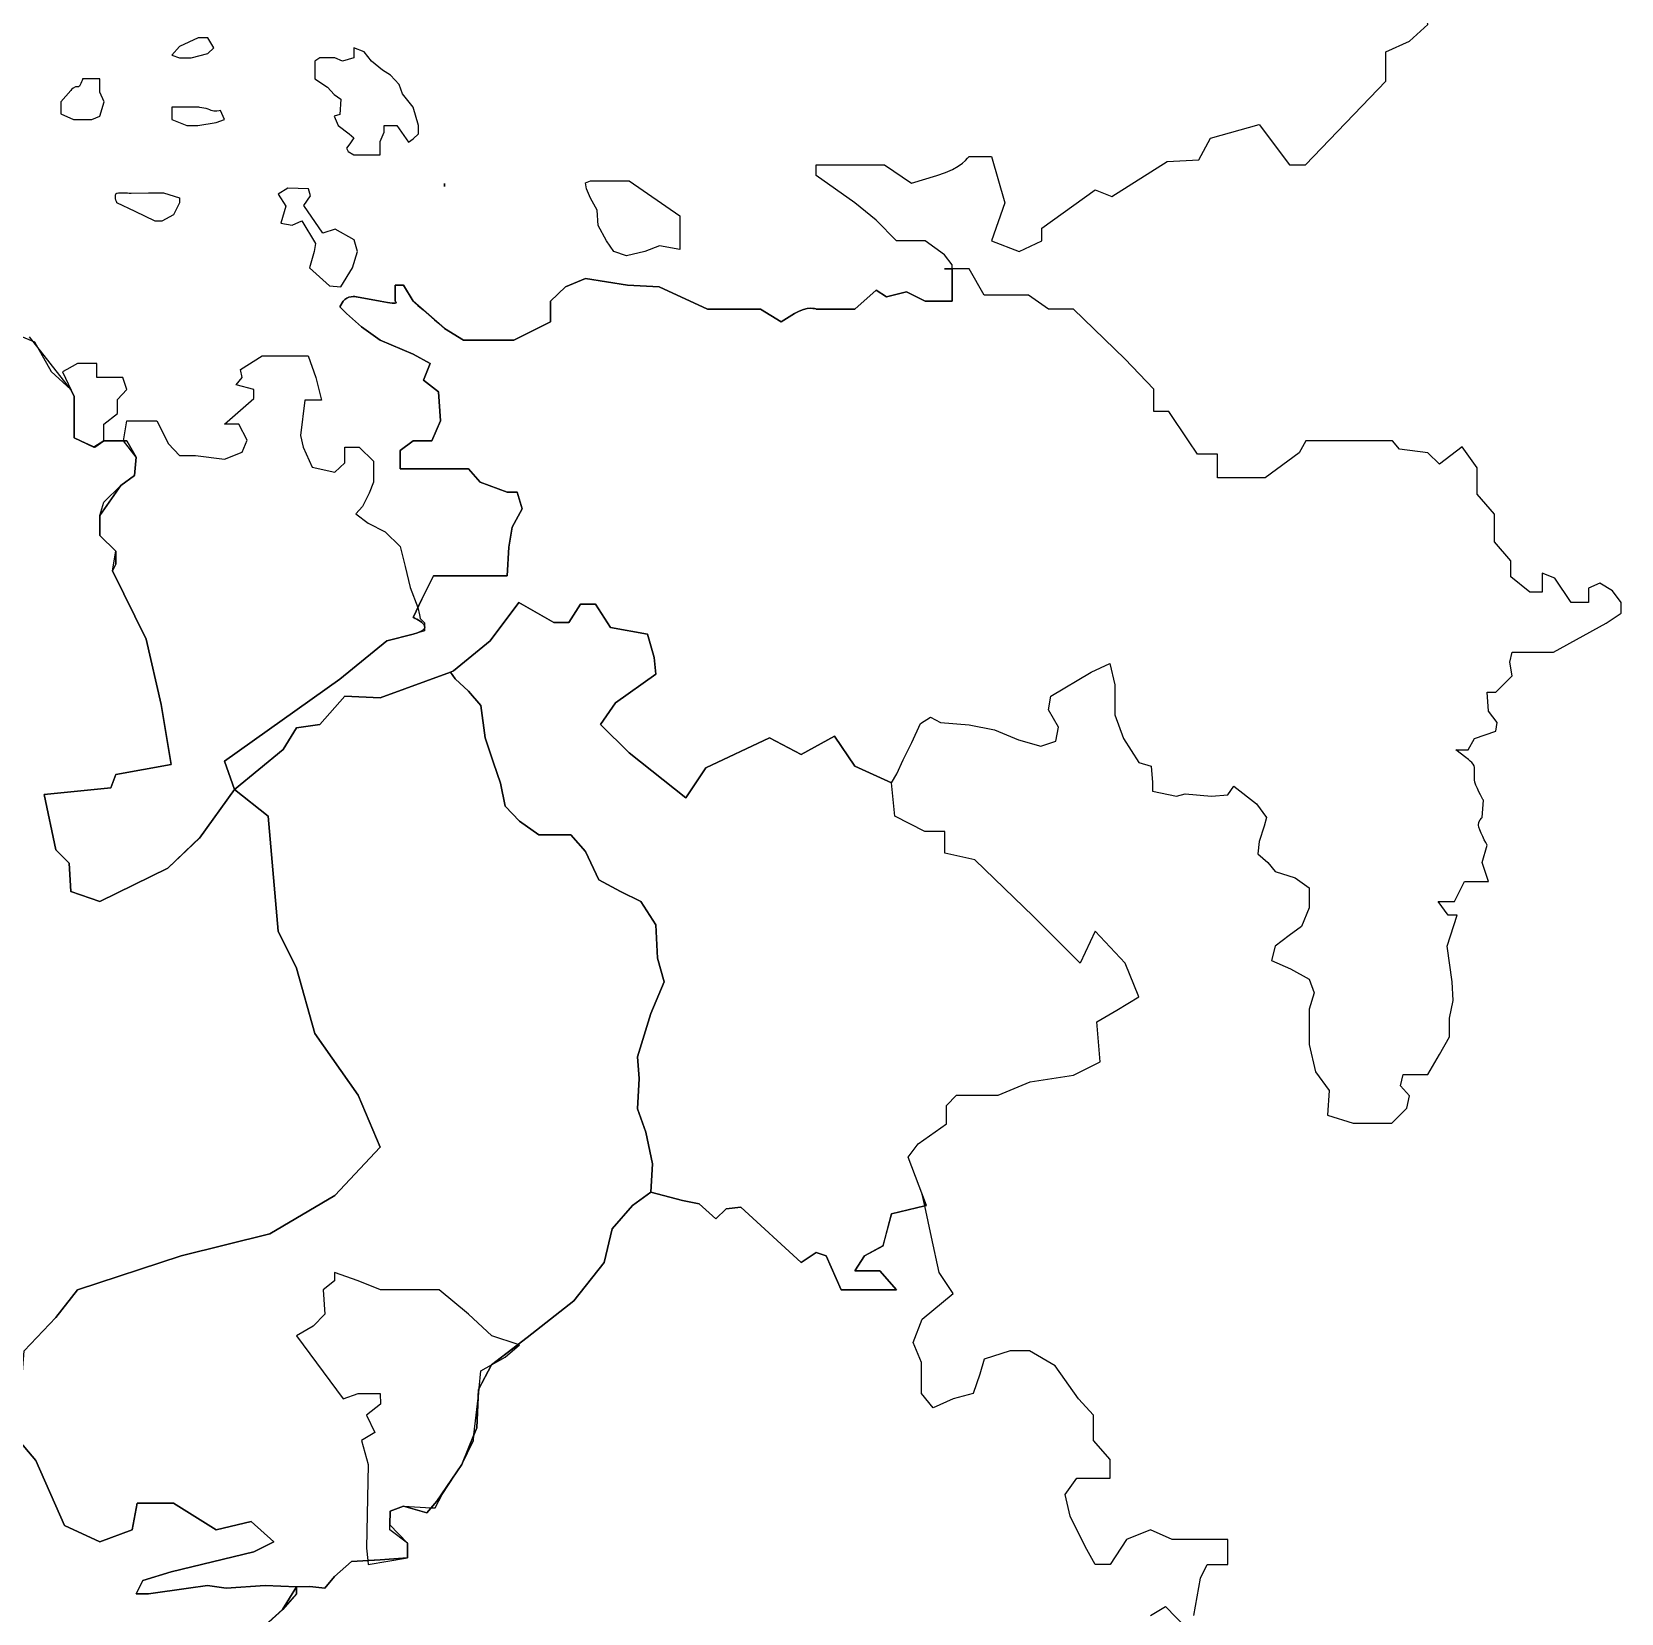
# Model space of a CAD drawing. Extents: x -0.053 to 0.235, y -0.043 to 0.279.
# Drawn here: x 0.1351 to 0.2067, y 0.0594 to 0.1307 of the extents above; entities that cross this region are included whole.
import ezdxf

# ---------------------------------------------------------------- set-up
doc = ezdxf.new("R2010")
doc.units = 0
doc.layers.add('C1', color=7, linetype='CONTINUOUS')

msp = doc.modelspace()

# ---------------------------------------------------------------- linework, layer by layer
at = {"layer": 'C1', "color": 7}
for points in [[(0.177292, 0.125046), (0.178309, 0.125046), (0.178911, 0.122949), (0.178309, 0.121247), (0.179542, 0.120768), (0.180567, 0.121247), (0.180567, 0.121809), (0.182975, 0.12354), (0.183727, 0.123239), (0.186211, 0.124819), (0.187641, 0.124895), (0.188168, 0.125873), (0.190351, 0.126475), (0.191728, 0.12467), (0.19244, 0.12467), (0.196062, 0.128432), (0.196062, 0.129758), (0.197124, 0.130238), (0.197952, 0.130991), (0.197651, 0.132873), (0.197651, 0.132873)], [(0.143276, 0.129938), (0.143013, 0.130389), (0.14258, 0.130389), (0.141733, 0.129994), (0.141394, 0.129599), (0.141733, 0.129486), (0.14226, 0.129486), (0.143013, 0.129674), (0.143276, 0.129938), (0.143276, 0.129938), (0.143013, 0.130389), (0.14258, 0.130389), (0.141733, 0.129994), (0.141394, 0.129599), (0.141733, 0.129486), (0.14226, 0.129486), (0.143013, 0.129674), (0.143276, 0.129938), (0.143276, 0.129938)], [(0.149584, 0.129938), (0.149584, 0.129486), (0.149071, 0.129335), (0.148732, 0.129486), (0.148393, 0.129486), (0.148055, 0.129486), (0.147829, 0.129335), (0.147829, 0.128771), (0.147829, 0.128533), (0.148393, 0.128169), (0.148707, 0.12783), (0.148996, 0.127617), (0.148958, 0.126928), (0.148707, 0.126852), (0.148883, 0.126438), (0.149372, 0.126062), (0.149584, 0.125874), (0.14941, 0.12561), (0.149259, 0.125422), (0.149335, 0.125271), (0.149584, 0.125121), (0.150351, 0.125121), (0.150765, 0.125121), (0.150765, 0.125723), (0.150952, 0.126137), (0.150952, 0.126438), (0.151521, 0.126438), (0.152044, 0.125685), (0.152252, 0.125836), (0.152495, 0.126062), (0.152495, 0.126438), (0.152252, 0.127266), (0.15178, 0.127868), (0.15163, 0.128282), (0.151237, 0.128711), (0.150877, 0.128922), (0.150388, 0.129335), (0.150049, 0.12975), (0.149584, 0.129938), (0.149584, 0.129938), (0.149584, 0.129486), (0.149071, 0.129335), (0.148732, 0.129486), (0.148393, 0.129486), (0.148055, 0.129486), (0.147829, 0.129335), (0.147829, 0.128771), (0.147829, 0.128533), (0.148393, 0.128169), (0.148707, 0.12783), (0.148996, 0.127617), (0.148958, 0.126928), (0.148707, 0.126852), (0.148883, 0.126438), (0.149372, 0.126062), (0.149584, 0.125874), (0.14941, 0.12561), (0.149259, 0.125422), (0.149335, 0.125271), (0.149584, 0.125121), (0.150351, 0.125121), (0.150765, 0.125121), (0.150765, 0.125723), (0.150952, 0.126137), (0.150952, 0.126438), (0.151521, 0.126438), (0.152044, 0.125685), (0.152252, 0.125836), (0.152495, 0.126062), (0.152495, 0.126438), (0.152252, 0.127266), (0.15178, 0.127868), (0.15163, 0.128282), (0.151237, 0.128711), (0.150877, 0.128922), (0.150388, 0.129335), (0.150049, 0.12975), (0.149584, 0.129938), (0.149584, 0.129938)], [(0.13639, 0.127497), (0.13639, 0.126964), (0.136954, 0.126701), (0.137782, 0.126701), (0.138151, 0.126852), (0.138346, 0.127497), (0.138151, 0.127943), (0.138151, 0.128533), (0.137745, 0.128533), (0.137368, 0.128533)], [(0.136841, 0.128019), (0.13639, 0.127497), (0.13639, 0.127497), (0.13639, 0.126964), (0.136954, 0.126701), (0.137782, 0.126701), (0.138151, 0.126852), (0.138346, 0.127497), (0.138151, 0.127943), (0.138151, 0.128533), (0.137745, 0.128533), (0.137368, 0.128533)], [(0.14258, 0.127266), (0.142109, 0.127266), (0.141733, 0.127266), (0.141394, 0.127266), (0.141394, 0.127003), (0.141394, 0.126701), (0.141394, 0.126701), (0.142072, 0.126438), (0.142561, 0.126438), (0.143389, 0.12657), (0.143765, 0.126701), (0.143577, 0.127115)], [(0.141394, 0.126701), (0.142072, 0.126438), (0.142561, 0.126438), (0.143389, 0.12657), (0.143765, 0.126701), (0.143577, 0.127115)], [(0.170407, 0.118167), (0.172142, 0.118167), (0.173116, 0.119025), (0.173568, 0.118724), (0.174471, 0.11895), (0.175318, 0.118523), (0.176534, 0.118523), (0.176534, 0.119872), (0.176534, 0.119984), (0.176185, 0.119984), (0.176534, 0.119984), (0.176534, 0.120154), (0.176185, 0.120606), (0.175318, 0.121247), (0.174019, 0.121247), (0.173116, 0.122165), (0.172142, 0.122949), (0.170407, 0.12418), (0.170407, 0.12467), (0.170934, 0.12467), (0.171686, 0.12467), (0.173492, 0.12467), (0.174697, 0.123841), (0.175837, 0.12418)], [(0.160247, 0.123938), (0.161978, 0.123938), (0.164262, 0.12237), (0.164262, 0.120849), (0.163347, 0.121019), (0.162693, 0.120768), (0.161865, 0.120568), (0.161301, 0.120768), (0.160962, 0.121247), (0.160586, 0.121929), (0.160548, 0.122622), (0.160247, 0.123164), (0.160059, 0.123578), (0.160015, 0.123857), (0.160247, 0.123938), (0.160247, 0.123938), (0.161978, 0.123938), (0.164262, 0.12237), (0.164262, 0.120849), (0.163347, 0.121019), (0.162693, 0.120768), (0.161865, 0.120568), (0.161301, 0.120768), (0.160962, 0.121247), (0.160586, 0.121929), (0.160548, 0.122622), (0.160247, 0.123164), (0.160059, 0.123578), (0.160015, 0.123857), (0.160247, 0.123938), (0.160247, 0.123938)], [(0.139551, 0.12339), (0.140341, 0.123407), (0.141018, 0.123407), (0.141733, 0.123178), (0.141733, 0.122949), (0.14147, 0.122412), (0.140943, 0.122129), (0.140642, 0.122129), (0.139739, 0.122562), (0.138911, 0.122949), (0.138911, 0.122949)], [(0.147594, 0.120032), (0.148488, 0.119214), (0.149005, 0.119175), (0.149532, 0.120032), (0.149748, 0.120768), (0.149598, 0.121283), (0.148742, 0.121762), (0.148196, 0.121593), (0.14734, 0.122826), (0.147632, 0.123268), (0.147538, 0.123578), (0.146606, 0.123616), (0.146183, 0.123343), (0.146522, 0.122807), (0.146295, 0.122036), (0.146813, 0.121941), (0.147246, 0.122148), (0.147857, 0.121123), (0.147792, 0.120768), (0.147594, 0.120032), (0.147594, 0.120032), (0.148488, 0.119214), (0.149005, 0.119175), (0.149532, 0.120032), (0.149748, 0.120768), (0.149598, 0.121283), (0.148742, 0.121762), (0.148196, 0.121593), (0.14734, 0.122826), (0.147632, 0.123268), (0.147538, 0.123578), (0.146606, 0.123616), (0.146183, 0.123343), (0.146522, 0.122807), (0.146295, 0.122036), (0.146813, 0.121941), (0.147246, 0.122148), (0.147857, 0.121123), (0.147792, 0.120768), (0.147594, 0.120032), (0.147594, 0.120032)], [(0.153675, 0.123694), (0.153675, 0.123826), (0.153675, 0.123695), (0.153675, 0.123694), (0.153675, 0.123694)], [(0.169428, 0.117964), (0.168826, 0.117595), (0.167899, 0.118167), (0.165515, 0.118167), (0.163332, 0.119175), (0.161903, 0.11925), (0.160015, 0.119552), (0.159118, 0.119175), (0.158441, 0.118523), (0.158441, 0.117595), (0.156785, 0.116767), (0.155505, 0.116767), (0.154527, 0.116767), (0.153675, 0.117293), (0.153675, 0.117294), (0.152253, 0.118523), (0.151818, 0.11925), (0.151442, 0.11925), (0.151442, 0.118523)], [(0.153675, 0.117293), (0.154527, 0.116767), (0.155505, 0.116767), (0.156785, 0.116767), (0.158441, 0.117595), (0.158441, 0.118523), (0.159118, 0.119175), (0.160015, 0.119551), (0.161903, 0.11925), (0.163332, 0.119175), (0.165515, 0.118167), (0.167899, 0.118167), (0.168826, 0.117595), (0.169428, 0.117964)], [(0.206268, 0.105478), (0.205703, 0.105817), (0.205196, 0.105591), (0.205196, 0.104951), (0.204406, 0.104951), (0.203672, 0.106043), (0.203107, 0.106268), (0.203107, 0.105422), (0.202543, 0.105422), (0.201696, 0.106099), (0.201696, 0.106833), (0.200962, 0.107679), (0.200962, 0.108922), (0.200172, 0.109824), (0.200172, 0.11101), (0.199495, 0.111969), (0.198479, 0.111179), (0.197952, 0.111687), (0.196673, 0.111856), (0.196359, 0.112233), (0.192465, 0.112233), (0.192157, 0.111687), (0.190633, 0.110558), (0.188488, 0.110558), (0.188488, 0.111631), (0.187585, 0.111631), (0.187178, 0.112233), (0.186287, 0.11355), (0.185609, 0.11355), (0.185609, 0.114566), (0.184311, 0.115921), (0.181997, 0.118167), (0.180868, 0.118167), (0.179965, 0.118799), (0.179175, 0.118799), (0.177978, 0.118799), (0.177292, 0.119984), (0.176534, 0.119984), (0.176534, 0.118523), (0.175318, 0.118523), (0.174471, 0.11895), (0.173568, 0.118724), (0.173116, 0.119024), (0.172142, 0.118167), (0.170407, 0.118167)], [(0.199664, 0.097971), (0.199212, 0.09831), (0.199777, 0.09831), (0.200059, 0.098818), (0.201019, 0.099156), (0.201075, 0.099551), (0.20068, 0.10006), (0.200623, 0.100906), (0.201019, 0.100906), (0.201752, 0.10164), (0.20164, 0.102261), (0.201752, 0.102712), (0.203615, 0.102712), (0.205986, 0.104011), (0.206663, 0.104462), (0.206663, 0.104951), (0.206268, 0.105478), (0.206268, 0.105478), (0.205703, 0.105817), (0.205196, 0.105591), (0.205196, 0.104951), (0.204406, 0.104951), (0.203672, 0.106043), (0.203107, 0.106268), (0.203107, 0.105422), (0.202543, 0.105422), (0.201696, 0.106099), (0.201696, 0.106833), (0.200962, 0.107679), (0.200962, 0.108922), (0.200172, 0.109824), (0.200172, 0.11101), (0.199495, 0.111969), (0.198479, 0.111179), (0.197952, 0.111687), (0.196673, 0.111856), (0.196359, 0.112233), (0.192465, 0.112233), (0.192157, 0.111687), (0.190633, 0.110558), (0.188488, 0.110558), (0.188488, 0.111631), (0.187585, 0.111631), (0.187178, 0.112233), (0.186287, 0.11355), (0.185609, 0.11355), (0.185609, 0.114566), (0.184311, 0.115921), (0.181997, 0.118167), (0.180868, 0.118167), (0.179965, 0.118799), (0.179175, 0.118799), (0.177978, 0.118799), (0.177292, 0.119984), (0.176534, 0.119984), (0.176534, 0.118523), (0.175318, 0.118523), (0.174471, 0.11895), (0.173568, 0.118724), (0.173116, 0.119024), (0.172142, 0.118167), (0.170407, 0.118167)], [(0.151442, 0.118523), (0.151442, 0.11925), (0.151818, 0.11925), (0.152253, 0.118523)], [(0.152253, 0.104274), (0.152646, 0.105102), (0.153172, 0.106155), (0.156484, 0.106155), (0.156559, 0.107435), (0.15671, 0.108338), (0.157162, 0.109166), (0.156935, 0.109918), (0.156484, 0.109918), (0.15528, 0.11037), (0.154753, 0.110972), (0.153675, 0.110972), (0.152796, 0.110972), (0.151667, 0.110972), (0.151667, 0.111799), (0.152253, 0.112233), (0.153097, 0.112233), (0.153493, 0.113127), (0.153398, 0.114434), (0.152721, 0.11496), (0.153022, 0.115713), (0.152253, 0.116141), (0.150765, 0.116767), (0.149936, 0.117369), (0.149259, 0.117964), (0.148958, 0.118272), (0.149108, 0.118523)], [(0.149108, 0.118523), (0.148958, 0.118272), (0.149259, 0.117964), (0.149936, 0.117369), (0.150765, 0.116767), (0.152253, 0.116142), (0.153022, 0.115713), (0.152721, 0.11496), (0.153398, 0.114434), (0.153493, 0.113127), (0.153097, 0.112233), (0.152253, 0.112233), (0.151667, 0.1118), (0.151667, 0.110972), (0.152796, 0.110972), (0.153675, 0.110972), (0.154753, 0.110972), (0.15528, 0.11037), (0.156484, 0.109919), (0.156935, 0.109919), (0.157162, 0.109166), (0.15671, 0.108338), (0.156559, 0.107435), (0.156484, 0.106155), (0.153172, 0.106155), (0.152646, 0.105102), (0.152253, 0.104274)], [(0.149711, 0.118724), (0.150765, 0.118523)], [(0.150765, 0.118523), (0.149711, 0.118724)], [(0.131987, 0.118009), (0.135205, 0.116692), (0.135956, 0.11536), (0.136839, 0.114547), (0.136992, 0.114225), (0.136992, 0.112365), (0.137882, 0.111951), (0.138324, 0.112233), (0.139366, 0.112233), (0.139777, 0.111499), (0.139702, 0.110671), (0.139099, 0.11022), (0.138151, 0.108865), (0.138151, 0.107962), (0.138874, 0.107262), (0.138874, 0.106682), (0.138723, 0.106382), (0.140228, 0.103296), (0.140906, 0.100361), (0.141357, 0.097652), (0.138874, 0.0972), (0.138647, 0.096598), (0.135638, 0.096297), (0.136164, 0.093813), (0.136766, 0.093211), (0.136841, 0.091932), (0.138151, 0.09148), (0.141206, 0.092985), (0.142637, 0.09434), (0.144217, 0.096523), (0.143765, 0.097802), (0.148958, 0.10149), (0.151066, 0.10322), (0.152253, 0.103521)], [(0.134734, 0.071236), (0.136164, 0.072741), (0.137143, 0.073992), (0.141808, 0.075525), (0.145798, 0.076504), (0.148733, 0.078235), (0.148733, 0.078235), (0.150765, 0.080417), (0.149786, 0.08275), (0.147829, 0.085535), (0.14701, 0.08847), (0.146174, 0.090142), (0.145722, 0.095318), (0.144217, 0.096523), (0.142637, 0.09434), (0.141207, 0.092985), (0.138151, 0.09148), (0.136841, 0.091932), (0.136766, 0.093211), (0.136164, 0.093813), (0.135638, 0.096297), (0.138647, 0.096598), (0.138874, 0.0972), (0.141357, 0.097652), (0.140906, 0.100361), (0.140228, 0.103296), (0.138723, 0.106381), (0.138874, 0.106683), (0.138874, 0.107262), (0.138151, 0.107962), (0.138151, 0.108865), (0.139099, 0.11022), (0.139701, 0.110671), (0.139776, 0.111499), (0.139366, 0.112233), (0.138324, 0.112233), (0.137882, 0.111951), (0.136992, 0.112365), (0.136992, 0.114225), (0.13684, 0.114547), (0.134973, 0.116923)], [(0.148733, 0.078235), (0.150765, 0.080417), (0.149786, 0.08275), (0.147829, 0.085535), (0.14701, 0.08847), (0.146174, 0.090142), (0.145722, 0.095318), (0.144217, 0.096523), (0.142637, 0.09434), (0.141207, 0.092985), (0.138151, 0.09148), (0.136841, 0.091932), (0.136766, 0.093211), (0.136164, 0.093813), (0.135638, 0.096297), (0.138647, 0.096598), (0.138874, 0.0972), (0.141357, 0.097652), (0.140906, 0.100361), (0.140228, 0.103296), (0.138723, 0.106381), (0.138874, 0.106683), (0.138874, 0.107262), (0.138151, 0.107962), (0.138151, 0.108865), (0.139099, 0.11022), (0.139701, 0.110671), (0.139776, 0.111499), (0.139366, 0.112233), (0.138324, 0.112233), (0.137882, 0.111951), (0.136992, 0.112365), (0.136992, 0.114225), (0.13684, 0.114547), (0.134973, 0.116923)], [(0.139212, 0.112233), (0.139366, 0.113127), (0.140717, 0.113127), (0.141244, 0.112092), (0.141733, 0.111574), (0.142448, 0.111574), (0.143765, 0.111406), (0.144555, 0.111725), (0.144781, 0.112267), (0.144405, 0.112985), (0.143765, 0.112985), (0.145082, 0.114133), (0.145082, 0.114547), (0.144292, 0.114753), (0.144555, 0.115089), (0.144481, 0.11545), (0.145458, 0.116066), (0.14655, 0.116066), (0.147528, 0.116066), (0.147867, 0.115089), (0.14813, 0.114058), (0.147378, 0.114058), (0.14719, 0.112477), (0.147303, 0.111951), (0.147716, 0.111048), (0.148732, 0.110821), (0.149184, 0.111236), (0.149184, 0.111951), (0.149823, 0.111951), (0.150464, 0.111311), (0.150464, 0.11037), (0.150275, 0.109881), (0.149974, 0.109279), (0.149673, 0.10894), (0.150238, 0.108526), (0.150993, 0.10814), (0.151667, 0.107473), (0.151893, 0.106569), (0.152119, 0.105629), (0.152469, 0.104729), (0.152539, 0.104397), (0.152572, 0.104226), (0.152769, 0.104027), (0.152769, 0.103674), (0.152253, 0.103521), (0.151066, 0.10322), (0.148958, 0.101489), (0.143765, 0.097802), (0.144217, 0.096523), (0.142654, 0.094364), (0.142326, 0.094046), (0.141206, 0.092985), (0.138151, 0.09148), (0.136841, 0.091932), (0.136766, 0.093211), (0.136164, 0.093813), (0.135637, 0.096297), (0.138647, 0.096598), (0.138874, 0.0972), (0.141357, 0.097652), (0.140906, 0.100361), (0.140228, 0.103296), (0.138723, 0.106381), (0.138874, 0.107262), (0.138151, 0.107962), (0.138151, 0.108865), (0.138324, 0.109467), (0.139099, 0.11022), (0.139701, 0.110671), (0.139777, 0.111499), (0.139212, 0.112233), (0.139212, 0.112233), (0.139366, 0.113127), (0.140717, 0.113127), (0.141244, 0.112092), (0.141733, 0.111574), (0.142448, 0.111574), (0.143765, 0.111406), (0.144555, 0.111725), (0.144781, 0.112267), (0.144405, 0.112985), (0.143765, 0.112985), (0.145082, 0.114133), (0.145082, 0.114547), (0.144292, 0.114753), (0.144555, 0.115089), (0.144481, 0.11545), (0.145458, 0.116066), (0.14655, 0.116066), (0.147528, 0.116066), (0.147867, 0.115089), (0.14813, 0.114058), (0.147378, 0.114058), (0.14719, 0.112477), (0.147303, 0.111951), (0.147716, 0.111048), (0.148732, 0.110821), (0.149184, 0.111236), (0.149184, 0.111951), (0.149823, 0.111951), (0.150464, 0.111311), (0.150464, 0.11037), (0.150275, 0.109881), (0.149974, 0.109279), (0.149673, 0.10894), (0.150238, 0.108526), (0.150993, 0.10814), (0.151667, 0.107473), (0.151893, 0.106569), (0.152119, 0.105629), (0.152469, 0.104729), (0.152539, 0.104397), (0.152572, 0.104226), (0.152769, 0.104027), (0.152769, 0.103674), (0.152253, 0.103521), (0.151066, 0.10322), (0.148958, 0.101489), (0.143765, 0.097802), (0.144217, 0.096523), (0.142654, 0.094364), (0.142326, 0.094046), (0.141206, 0.092985), (0.138151, 0.09148), (0.136841, 0.091932), (0.136766, 0.093211), (0.136164, 0.093813), (0.135637, 0.096297), (0.138647, 0.096598), (0.138874, 0.0972), (0.141357, 0.097652), (0.140906, 0.100361), (0.140228, 0.103296), (0.138723, 0.106381), (0.138874, 0.107262), (0.138151, 0.107962), (0.138151, 0.108865), (0.138324, 0.109467), (0.139099, 0.11022), (0.139701, 0.110671), (0.139777, 0.111499), (0.139212, 0.112233), (0.139212, 0.112233)], [(0.138324, 0.112233), (0.138324, 0.112985), (0.138949, 0.113456), (0.138949, 0.114095), (0.139366, 0.114547), (0.139175, 0.115089), (0.138685, 0.115089), (0.138004, 0.115089), (0.138004, 0.115375), (0.138004, 0.115713), (0.137143, 0.115713), (0.136653, 0.11545), (0.136465, 0.115337), (0.136992, 0.114225), (0.136992, 0.112365), (0.137916, 0.111951), (0.138324, 0.112233), (0.138324, 0.112233), (0.138324, 0.112985), (0.138949, 0.113456), (0.138949, 0.114095), (0.139366, 0.114547), (0.139175, 0.115089), (0.138685, 0.115089), (0.138004, 0.115089), (0.138004, 0.115375), (0.138004, 0.115713), (0.137143, 0.115713), (0.136653, 0.11545), (0.136465, 0.115337), (0.136992, 0.114225), (0.136992, 0.112365), (0.137916, 0.111951), (0.138324, 0.112233), (0.138324, 0.112233)], [(0.152253, 0.103521), (0.151066, 0.10322), (0.148958, 0.101489), (0.143765, 0.097801), (0.144217, 0.096523), (0.146399, 0.098328), (0.14701, 0.099307), (0.148055, 0.099457), (0.149184, 0.100737), (0.150765, 0.100662), (0.153938, 0.101815), (0.154075, 0.101865), (0.155731, 0.10322), (0.157011, 0.104951), (0.158591, 0.104048), (0.159268, 0.104048), (0.159795, 0.104876), (0.160473, 0.104876), (0.16115, 0.103823), (0.162806, 0.103521), (0.163107, 0.102468), (0.163182, 0.101715), (0.161376, 0.100436), (0.160698, 0.099457), (0.161978, 0.098178), (0.164537, 0.096146), (0.16544, 0.097501), (0.168299, 0.098855), (0.16973, 0.098103), (0.171235, 0.09893), (0.172142, 0.097576), (0.173793, 0.096823), (0.174038, 0.097238), (0.17432, 0.097858), (0.174716, 0.098649), (0.175111, 0.099495), (0.175562, 0.099778), (0.176014, 0.099551), (0.177292, 0.099439), (0.178441, 0.099213), (0.179513, 0.098761), (0.180529, 0.098479), (0.181207, 0.098705), (0.181319, 0.099326), (0.180868, 0.100116), (0.180981, 0.100737), (0.182787, 0.10181), (0.183634, 0.102205), (0.183859, 0.101245), (0.183859, 0.09989), (0.184255, 0.098818), (0.184932, 0.097745), (0.185496, 0.097576), (0.185553, 0.096843), (0.185553, 0.096447), (0.186634, 0.096222), (0.18702, 0.096334), (0.188206, 0.096222), (0.188951, 0.096278), (0.18921, 0.096673), (0.190238, 0.095883), (0.19069, 0.095262), (0.190577, 0.094867), (0.190351, 0.094189), (0.190294, 0.093625), (0.190746, 0.09323), (0.191085, 0.092835), (0.191978, 0.092552), (0.192608, 0.092101), (0.192608, 0.091198), (0.19227, 0.090351), (0.191706, 0.089956), (0.191085, 0.089472), (0.190915, 0.088827), (0.191762, 0.088446), (0.192608, 0.08798), (0.192834, 0.08736), (0.192608, 0.086626), (0.192608, 0.085045), (0.192891, 0.083804), (0.193512, 0.082973), (0.193429, 0.081849), (0.194584, 0.081489), (0.195431, 0.081489), (0.196334, 0.081489), (0.197011, 0.082167), (0.197124, 0.082731), (0.196729, 0.083183), (0.196842, 0.083691), (0.197952, 0.083691), (0.198479, 0.084594), (0.19893, 0.085384), (0.19893, 0.086231), (0.1991, 0.087021), (0.199043, 0.087867), (0.198818, 0.089472), (0.199269, 0.090859), (0.198874, 0.090859), (0.198422, 0.09148), (0.199156, 0.09148), (0.199607, 0.092383), (0.20068, 0.092383), (0.200398, 0.09323), (0.200623, 0.09402)], [(0.165139, 0.077858), (0.165891, 0.077181), (0.166355, 0.077632), (0.16702, 0.077707), (0.16973, 0.075219), (0.170407, 0.075675), (0.170859, 0.075525), (0.171536, 0.073992), (0.172665, 0.073992), (0.173492, 0.073992), (0.174019, 0.073992), (0.173267, 0.074848), (0.172142, 0.074848), (0.172589, 0.075525), (0.173418, 0.075976), (0.173793, 0.077407), (0.175294, 0.077764), (0.175177, 0.078302), (0.175294, 0.077764), (0.175374, 0.077783), (0.174546, 0.079965), (0.174998, 0.080567), (0.176277, 0.08147), (0.176277, 0.082298), (0.176729, 0.08275), (0.17861, 0.08275), (0.18004, 0.083352), (0.181997, 0.083653), (0.183201, 0.084255), (0.18305, 0.086061), (0.183954, 0.086588), (0.184932, 0.08719), (0.184329, 0.088695), (0.182975, 0.090142), (0.182298, 0.088695), (0.180191, 0.090802), (0.177556, 0.093361), (0.176202, 0.093663), (0.176202, 0.09464), (0.175299, 0.09464), (0.173944, 0.095318), (0.173793, 0.096823), (0.172142, 0.097576), (0.171235, 0.09893), (0.16973, 0.098103), (0.168299, 0.098855), (0.16544, 0.097501), (0.164537, 0.096146), (0.161978, 0.098178), (0.160699, 0.099457), (0.161376, 0.100436), (0.163182, 0.101715), (0.163107, 0.102468), (0.162806, 0.103521), (0.16115, 0.103823), (0.160472, 0.104876), (0.159795, 0.104876), (0.159268, 0.104048), (0.158591, 0.104048), (0.157011, 0.104951), (0.155731, 0.10322), (0.154075, 0.101865), (0.153938, 0.101815), (0.154151, 0.101504), (0.154753, 0.100962), (0.155301, 0.100317), (0.155505, 0.098855), (0.155882, 0.097726), (0.156195, 0.096811), (0.156398, 0.095769), (0.157048, 0.095092), (0.157914, 0.09449), (0.159365, 0.09449), (0.160021, 0.093737), (0.160623, 0.092458), (0.161602, 0.091931), (0.162504, 0.09148), (0.163182, 0.090426), (0.163257, 0.088921), (0.163564, 0.087867), (0.162956, 0.086437), (0.162354, 0.08448), (0.162429, 0.083503), (0.162354, 0.082148), (0.162731, 0.081094), (0.163031, 0.079664), (0.162956, 0.078384), (0.164386, 0.078008), (0.165139, 0.077858), (0.165139, 0.077858), (0.165891, 0.077181), (0.166355, 0.077632), (0.16702, 0.077707), (0.16973, 0.075219), (0.170407, 0.075675), (0.170859, 0.075525), (0.171536, 0.073992), (0.172665, 0.073992), (0.173492, 0.073992), (0.174019, 0.073992), (0.173267, 0.074848), (0.172142, 0.074848), (0.172589, 0.075525), (0.173418, 0.075976), (0.173793, 0.077407), (0.175294, 0.077764), (0.175177, 0.078302), (0.175294, 0.077764), (0.175374, 0.077783), (0.174546, 0.079965), (0.174998, 0.080567), (0.176277, 0.08147), (0.176277, 0.082298), (0.176729, 0.08275), (0.17861, 0.08275), (0.18004, 0.083352), (0.181997, 0.083653), (0.183201, 0.084255), (0.18305, 0.086061), (0.183954, 0.086588), (0.184932, 0.08719), (0.184329, 0.088695), (0.182975, 0.090142), (0.182298, 0.088695), (0.180191, 0.090802), (0.177556, 0.093361), (0.176202, 0.093663), (0.176202, 0.09464), (0.175299, 0.09464), (0.173944, 0.095318), (0.173793, 0.096823), (0.172142, 0.097576), (0.171235, 0.09893), (0.16973, 0.098103), (0.168299, 0.098855), (0.16544, 0.097501), (0.164537, 0.096146), (0.161978, 0.098178), (0.160699, 0.099457), (0.161376, 0.100436), (0.163182, 0.101715), (0.163107, 0.102468), (0.162806, 0.103521), (0.16115, 0.103823), (0.160472, 0.104876), (0.159795, 0.104876), (0.159268, 0.104048), (0.158591, 0.104048), (0.157011, 0.104951), (0.155731, 0.10322), (0.154075, 0.101865), (0.153938, 0.101815), (0.154151, 0.101504), (0.154753, 0.100962), (0.155301, 0.100317), (0.155505, 0.098855), (0.155882, 0.097726), (0.156195, 0.096811), (0.156398, 0.095769), (0.157048, 0.095092), (0.157914, 0.09449), (0.159365, 0.09449), (0.160021, 0.093737), (0.160623, 0.092458), (0.161602, 0.091931), (0.162504, 0.09148), (0.163182, 0.090426), (0.163257, 0.088921), (0.163564, 0.087867), (0.162956, 0.086437), (0.162354, 0.08448), (0.162429, 0.083503), (0.162354, 0.082148), (0.162731, 0.081094), (0.163031, 0.079664), (0.162956, 0.078384), (0.164386, 0.078008), (0.165139, 0.077858), (0.165139, 0.077858)], [(0.134359, 0.067362), (0.135261, 0.066306), (0.136559, 0.063371), (0.138151, 0.062637), (0.139607, 0.063182), (0.139833, 0.06437), (0.14147, 0.06437), (0.143389, 0.063182), (0.144969, 0.063547), (0.145985, 0.062637), (0.145082, 0.062185), (0.141357, 0.061282), (0.140087, 0.060887), (0.139777, 0.060296), (0.140341, 0.060296), (0.142147, 0.060549), (0.142994, 0.060661), (0.14384, 0.060549), (0.14559, 0.060661), (0.14701, 0.060605), (0.147603, 0.060623), (0.148281, 0.060548), (0.148281, 0.060548), (0.148717, 0.061075), (0.149485, 0.061752), (0.150765, 0.061824), (0.152, 0.061921), (0.152, 0.06258), (0.15121, 0.063408), (0.151215, 0.06401), (0.151818, 0.064236), (0.152872, 0.063935), (0.153323, 0.064462), (0.154452, 0.066118), (0.155129, 0.067773), (0.155205, 0.069504), (0.155787, 0.070609), (0.157387, 0.071837), (0.159494, 0.073493), (0.160867, 0.075219), (0.161225, 0.076729), (0.162129, 0.077782), (0.162956, 0.078385), (0.163031, 0.079664), (0.16273, 0.081094), (0.162354, 0.082148), (0.162429, 0.083502), (0.162354, 0.084481), (0.162956, 0.086438), (0.163564, 0.087867), (0.163257, 0.088921), (0.163182, 0.090426), (0.162504, 0.09148), (0.161602, 0.091931), (0.160623, 0.092458), (0.160021, 0.093737), (0.159365, 0.09449), (0.157914, 0.09449), (0.157049, 0.095092), (0.156398, 0.09577), (0.156195, 0.096811), (0.155882, 0.097726), (0.155505, 0.098855), (0.155301, 0.100317), (0.154753, 0.100962), (0.154151, 0.101504), (0.153938, 0.101815), (0.150765, 0.100662), (0.149184, 0.100737), (0.148055, 0.099457), (0.14701, 0.099307), (0.146399, 0.098328), (0.144217, 0.096523), (0.145722, 0.095318), (0.146174, 0.090142), (0.14701, 0.08847), (0.147829, 0.085535), (0.149786, 0.08275), (0.150765, 0.080417), (0.148733, 0.078235), (0.145797, 0.076504), (0.141808, 0.075525), (0.137143, 0.073992), (0.136164, 0.072741), (0.134734, 0.071236)], [(0.148281, 0.060548), (0.148717, 0.061075), (0.149485, 0.061752), (0.150765, 0.061824), (0.152, 0.061921), (0.152, 0.06258), (0.15121, 0.063408), (0.151215, 0.06401), (0.151818, 0.064236), (0.152872, 0.063935), (0.153323, 0.064462), (0.154452, 0.066118), (0.155129, 0.067773), (0.155205, 0.069504), (0.155787, 0.070609), (0.157387, 0.071837), (0.159494, 0.073493), (0.160867, 0.075219), (0.161225, 0.076729), (0.162129, 0.077782), (0.162956, 0.078385), (0.163031, 0.079664), (0.16273, 0.081094), (0.162354, 0.082148), (0.162429, 0.083502), (0.162354, 0.084481), (0.162956, 0.086438), (0.163564, 0.087867), (0.163257, 0.088921), (0.163182, 0.090426), (0.162504, 0.09148), (0.161602, 0.091931), (0.160623, 0.092458), (0.160021, 0.093737), (0.159365, 0.09449), (0.157914, 0.09449), (0.157049, 0.095092), (0.156398, 0.09577), (0.156195, 0.096811), (0.155882, 0.097726), (0.155505, 0.098855), (0.155301, 0.100317), (0.154753, 0.100962), (0.154151, 0.101504), (0.153938, 0.101815), (0.150765, 0.100662), (0.149184, 0.100737), (0.148055, 0.099457), (0.14701, 0.099307), (0.146399, 0.098328), (0.144217, 0.096523), (0.145722, 0.095318), (0.146174, 0.090142), (0.14701, 0.08847), (0.147829, 0.085535), (0.149786, 0.08275), (0.150765, 0.080417), (0.148733, 0.078235), (0.145797, 0.076504), (0.141808, 0.075525), (0.137143, 0.073992), (0.136164, 0.072741), (0.134734, 0.071236)], [(0.200059, 0.096955), (0.200059, 0.097519)], [(0.200398, 0.095262), (0.200454, 0.096052)], [(0.187416, 0.059321), (0.187717, 0.061), (0.188017, 0.061617), (0.188951, 0.061617), (0.188951, 0.062734), (0.188319, 0.062734), (0.187081, 0.062734), (0.186437, 0.062734), (0.185459, 0.063183), (0.184382, 0.062734), (0.183653, 0.061617), (0.182976, 0.061617), (0.182524, 0.06243), (0.181847, 0.063791), (0.181621, 0.064766), (0.182147, 0.065498), (0.1829, 0.065498), (0.183653, 0.065498), (0.183653, 0.066343), (0.1829, 0.067205), (0.1829, 0.068342), (0.182223, 0.069074), (0.181175, 0.070558), (0.180009, 0.071235), (0.179137, 0.071235), (0.177977, 0.070859), (0.177782, 0.070181), (0.177481, 0.069318), (0.176578, 0.069074), (0.175675, 0.068676), (0.175148, 0.069318), (0.175148, 0.070708), (0.174772, 0.071611), (0.175177, 0.072665), (0.176578, 0.073822), (0.175945, 0.074772), (0.1756, 0.076353), (0.175294, 0.077764), (0.173793, 0.077407), (0.173417, 0.075976), (0.172589, 0.075525), (0.172142, 0.074847), (0.173267, 0.074847), (0.174019, 0.073992), (0.173492, 0.073992), (0.172665, 0.073992), (0.171536, 0.073992), (0.170858, 0.075525), (0.170407, 0.075675), (0.169729, 0.075219), (0.16702, 0.077707), (0.166355, 0.077632), (0.165891, 0.077181), (0.165138, 0.077858), (0.164386, 0.078008), (0.162956, 0.078384), (0.162129, 0.077783), (0.161225, 0.076729), (0.160867, 0.075219), (0.159494, 0.073493), (0.157387, 0.071837), (0.155788, 0.070609), (0.155205, 0.069504), (0.155129, 0.067773), (0.154452, 0.066118), (0.153323, 0.064462), (0.152872, 0.063935), (0.151818, 0.064236), (0.151216, 0.06401), (0.15121, 0.063408), (0.152, 0.06258), (0.152, 0.061921), (0.150764, 0.061824), (0.149485, 0.061752), (0.148717, 0.061075), (0.148281, 0.060548), (0.147603, 0.060623), (0.14701, 0.060605), (0.14701, 0.060296), (0.146381, 0.059589), (0.145597, 0.058859)], [(0.187416, 0.059321), (0.187717, 0.061), (0.188017, 0.061617), (0.188951, 0.061617), (0.188951, 0.062734), (0.188319, 0.062734), (0.187081, 0.062734), (0.186437, 0.062734), (0.185459, 0.063183), (0.184382, 0.062734), (0.183653, 0.061617), (0.182976, 0.061617), (0.182524, 0.06243), (0.181847, 0.063791), (0.181621, 0.064766), (0.182147, 0.065498), (0.1829, 0.065498), (0.183653, 0.065498), (0.183653, 0.066343), (0.1829, 0.067205), (0.1829, 0.068342), (0.182223, 0.069074), (0.181175, 0.070558), (0.180009, 0.071235), (0.179137, 0.071235), (0.177977, 0.070859), (0.177782, 0.070181), (0.177481, 0.069318), (0.176578, 0.069074), (0.175675, 0.068676), (0.175148, 0.069318), (0.175148, 0.070708), (0.174772, 0.071611), (0.175177, 0.072665), (0.176578, 0.073822), (0.175945, 0.074772), (0.1756, 0.076353), (0.175294, 0.077764), (0.173793, 0.077407), (0.173417, 0.075976), (0.172589, 0.075525), (0.172142, 0.074847), (0.173267, 0.074847), (0.174019, 0.073992), (0.173492, 0.073992), (0.172665, 0.073992), (0.171536, 0.073992), (0.170858, 0.075525), (0.170407, 0.075675), (0.169729, 0.075219), (0.16702, 0.077707), (0.166355, 0.077632), (0.165891, 0.077181), (0.165138, 0.077858), (0.164386, 0.078008), (0.162956, 0.078384), (0.162129, 0.077783), (0.161225, 0.076729), (0.160867, 0.075219), (0.159494, 0.073493), (0.157387, 0.071837), (0.155788, 0.070609), (0.155205, 0.069504), (0.155129, 0.067773), (0.154452, 0.066118), (0.153323, 0.064462), (0.152872, 0.063935), (0.151818, 0.064236), (0.151216, 0.06401), (0.15121, 0.063408), (0.152, 0.06258), (0.152, 0.061921), (0.150764, 0.061824), (0.149485, 0.061752), (0.148717, 0.061075), (0.148281, 0.060548), (0.147603, 0.060623), (0.14701, 0.060605), (0.14701, 0.060296), (0.146381, 0.059589), (0.145597, 0.058859)], [(0.152, 0.061921), (0.152, 0.06258), (0.151207, 0.063182), (0.15121, 0.063408), (0.151215, 0.06401), (0.151818, 0.064236), (0.153073, 0.06417), (0.153323, 0.064461), (0.154452, 0.066118), (0.154997, 0.06745), (0.155089, 0.068342), (0.155187, 0.069113), (0.155205, 0.069504), (0.155235, 0.069561), (0.155301, 0.070332), (0.155787, 0.070609), (0.156984, 0.071527), (0.155807, 0.07192), (0.154753, 0.072891), (0.153431, 0.073992), (0.152029, 0.073992), (0.150784, 0.073992), (0.149786, 0.074396), (0.148717, 0.074772), (0.148717, 0.074396), (0.148206, 0.073992), (0.148281, 0.072891), (0.147754, 0.072345), (0.14701, 0.07192), (0.149109, 0.069074), (0.149786, 0.069318), (0.150765, 0.069318), (0.150784, 0.06883), (0.150162, 0.068342), (0.150538, 0.067562), (0.149936, 0.067205), (0.150238, 0.066118), (0.150162, 0.062354), (0.15022, 0.061793), (0.150765, 0.061824), (0.152, 0.061921), (0.152, 0.061921), (0.152, 0.06258), (0.151207, 0.063182), (0.15121, 0.063408), (0.151215, 0.06401), (0.151818, 0.064236), (0.153073, 0.06417), (0.153323, 0.064461), (0.154452, 0.066118), (0.154997, 0.06745), (0.155089, 0.068342), (0.155187, 0.069113), (0.155205, 0.069504), (0.155235, 0.069561), (0.155301, 0.070332), (0.155787, 0.070609), (0.156984, 0.071527), (0.155807, 0.07192), (0.154753, 0.072891), (0.153431, 0.073992), (0.152029, 0.073992), (0.150784, 0.073992), (0.149786, 0.074396), (0.148717, 0.074772), (0.148717, 0.074396), (0.148206, 0.073992), (0.148281, 0.072891), (0.147754, 0.072345), (0.14701, 0.07192), (0.149109, 0.069074), (0.149786, 0.069318), (0.150765, 0.069318), (0.150784, 0.06883), (0.150162, 0.068342), (0.150538, 0.067562), (0.149936, 0.067205), (0.150238, 0.066118), (0.150162, 0.062354), (0.15022, 0.061793), (0.150765, 0.061824), (0.152, 0.061921), (0.152, 0.061921)], [(0.155788, 0.070609), (0.156398, 0.070956), (0.157048, 0.071506), (0.156984, 0.071528), (0.155788, 0.070609), (0.155788, 0.070609), (0.156398, 0.070956), (0.157048, 0.071506), (0.156984, 0.071528), (0.155788, 0.070609), (0.155788, 0.070609)], [(0.155187, 0.069113), (0.155214, 0.069318), (0.155235, 0.069561), (0.155205, 0.069504), (0.155187, 0.069113), (0.155187, 0.069113), (0.155214, 0.069318), (0.155235, 0.069561), (0.155205, 0.069504), (0.155187, 0.069113), (0.155187, 0.069113)], [(0.134359, 0.067362), (0.135261, 0.066306), (0.136559, 0.063371), (0.138151, 0.062637), (0.139607, 0.063182), (0.139833, 0.06437), (0.14147, 0.06437), (0.143389, 0.063182), (0.144969, 0.063547), (0.145985, 0.062637), (0.145082, 0.062185), (0.141357, 0.061282), (0.140087, 0.060887), (0.139777, 0.060296), (0.140341, 0.060296), (0.142147, 0.060549), (0.142994, 0.060661), (0.14384, 0.060549), (0.14559, 0.060661), (0.14701, 0.060605), (0.147603, 0.060623), (0.148281, 0.060548), (0.148281, 0.060548)], [(0.145739, 0.059018), (0.14638, 0.059589), (0.14701, 0.060605), (0.14559, 0.060661), (0.14384, 0.060549), (0.142994, 0.060661), (0.142147, 0.060549), (0.140341, 0.060296), (0.139777, 0.060296), (0.140087, 0.060887), (0.141357, 0.061283), (0.145082, 0.062185), (0.145985, 0.062637), (0.144969, 0.063547), (0.143389, 0.063182), (0.14147, 0.06437), (0.139833, 0.06437), (0.139607, 0.063182), (0.138151, 0.062637), (0.136559, 0.063371), (0.135261, 0.066306), (0.134359, 0.067362)], [(0.145739, 0.059018), (0.14638, 0.059589), (0.14701, 0.060605), (0.14559, 0.060661), (0.14384, 0.060549), (0.142994, 0.060661), (0.142147, 0.060549), (0.140341, 0.060296), (0.139777, 0.060296), (0.140087, 0.060887), (0.141357, 0.061283), (0.145082, 0.062185), (0.145985, 0.062637), (0.144969, 0.063547), (0.143389, 0.063182), (0.14147, 0.06437), (0.139833, 0.06437), (0.139607, 0.063182), (0.138151, 0.062637), (0.136559, 0.063371), (0.135261, 0.066306), (0.134359, 0.067362)], [(0.154972, 0.067205), (0.154997, 0.06745), (0.154452, 0.066118), (0.154972, 0.067205), (0.154972, 0.067205), (0.154997, 0.06745), (0.154452, 0.066118), (0.154972, 0.067205), (0.154972, 0.067205)], [(0.153073, 0.06417), (0.153248, 0.064161), (0.153571, 0.064766), (0.154452, 0.066117), (0.153323, 0.064461), (0.153073, 0.06417), (0.153073, 0.06417), (0.153248, 0.064161), (0.153571, 0.064766), (0.154452, 0.066117), (0.153323, 0.064461), (0.153073, 0.06417), (0.153073, 0.06417)], [(0.15121, 0.063408), (0.151216, 0.06401), (0.15121, 0.063408), (0.15121, 0.063408), (0.151216, 0.06401), (0.15121, 0.063408), (0.15121, 0.063408)], [(0.152, 0.061921), (0.150765, 0.061824), (0.15022, 0.061793), (0.150238, 0.061617), (0.152, 0.061921), (0.152, 0.061921), (0.150765, 0.061824), (0.15022, 0.061793), (0.150238, 0.061617), (0.152, 0.061921), (0.152, 0.061921)], [(0.14701, 0.060296), (0.14701, 0.060605), (0.14638, 0.059589), (0.14701, 0.060296), (0.14701, 0.060296), (0.14701, 0.060605), (0.14638, 0.059589), (0.14701, 0.060296), (0.14701, 0.060296)], [(0.185459, 0.059321), (0.186136, 0.05972), (0.187081, 0.058752)], [(0.185459, 0.059321), (0.186136, 0.05972), (0.187081, 0.058752)]]:
    msp.add_lwpolyline(points, dxfattribs=at)
at = {"layer": 'C1', "color": 1}
for points in [[(0.177292, 0.125046), (0.178309, 0.125046), (0.178911, 0.122949), (0.178309, 0.121247), (0.179542, 0.120768), (0.180567, 0.121247), (0.180567, 0.121809), (0.182975, 0.12354), (0.183727, 0.123239), (0.186211, 0.124819), (0.187641, 0.124895), (0.188168, 0.125873), (0.190351, 0.126475), (0.191728, 0.12467), (0.19244, 0.12467), (0.196062, 0.128432), (0.196062, 0.129758), (0.197124, 0.130238), (0.197952, 0.130991), (0.197651, 0.132873), (0.197651, 0.132873)], [(0.136841, 0.128019), (0.13639, 0.127497), (0.13639, 0.127497)], [(0.14258, 0.127266), (0.142109, 0.127266), (0.141733, 0.127266), (0.141394, 0.127266), (0.141394, 0.127003), (0.141394, 0.126701), (0.141394, 0.126701)], [(0.170407, 0.118167), (0.172142, 0.118167), (0.173116, 0.119025), (0.173568, 0.118724), (0.174471, 0.11895), (0.175318, 0.118523), (0.176534, 0.118523), (0.176534, 0.119872), (0.176534, 0.119984), (0.176185, 0.119984), (0.176534, 0.119984), (0.176534, 0.120154), (0.176185, 0.120606), (0.175318, 0.121247), (0.174019, 0.121247), (0.173116, 0.122165), (0.172142, 0.122949), (0.170407, 0.12418), (0.170407, 0.12467), (0.170934, 0.12467), (0.171686, 0.12467), (0.173492, 0.12467), (0.174697, 0.123841), (0.175837, 0.12418)], [(0.139551, 0.12339), (0.140341, 0.123407), (0.141018, 0.123407), (0.141733, 0.123178), (0.141733, 0.122949), (0.14147, 0.122412), (0.140943, 0.122129), (0.140642, 0.122129), (0.139739, 0.122562), (0.138911, 0.122949), (0.138911, 0.122949)], [(0.153675, 0.123694), (0.153675, 0.123826), (0.153675, 0.123695), (0.153675, 0.123694), (0.153675, 0.123694)], [(0.169428, 0.117964), (0.168826, 0.117595), (0.167899, 0.118167), (0.165515, 0.118167), (0.163332, 0.119175), (0.161903, 0.11925), (0.160015, 0.119552), (0.159118, 0.119175), (0.158441, 0.118523), (0.158441, 0.117595), (0.156785, 0.116767), (0.155505, 0.116767), (0.154527, 0.116767), (0.153675, 0.117293), (0.153675, 0.117294), (0.152253, 0.118523), (0.151818, 0.11925), (0.151442, 0.11925), (0.151442, 0.118523)], [(0.153675, 0.117293), (0.154527, 0.116767), (0.155505, 0.116767), (0.156785, 0.116767), (0.158441, 0.117595), (0.158441, 0.118523), (0.159118, 0.119175), (0.160015, 0.119551), (0.161903, 0.11925), (0.163332, 0.119175), (0.165515, 0.118167), (0.167899, 0.118167), (0.168826, 0.117595), (0.169428, 0.117964)], [(0.151442, 0.118523), (0.151442, 0.11925), (0.151818, 0.11925), (0.152253, 0.118523)], [(0.152253, 0.104274), (0.152646, 0.105102), (0.153172, 0.106155), (0.156484, 0.106155), (0.156559, 0.107435), (0.15671, 0.108338), (0.157162, 0.109166), (0.156935, 0.109918), (0.156484, 0.109918), (0.15528, 0.11037), (0.154753, 0.110972), (0.153675, 0.110972), (0.152796, 0.110972), (0.151667, 0.110972), (0.151667, 0.111799), (0.152253, 0.112233), (0.153097, 0.112233), (0.153493, 0.113127), (0.153398, 0.114434), (0.152721, 0.11496), (0.153022, 0.115713), (0.152253, 0.116141), (0.150765, 0.116767), (0.149936, 0.117369), (0.149259, 0.117964), (0.148958, 0.118272), (0.149108, 0.118523)], [(0.149108, 0.118523), (0.148958, 0.118272), (0.149259, 0.117964), (0.149936, 0.117369), (0.150765, 0.116767), (0.152253, 0.116142), (0.153022, 0.115713), (0.152721, 0.11496), (0.153398, 0.114434), (0.153493, 0.113127), (0.153097, 0.112233), (0.152253, 0.112233), (0.151667, 0.1118), (0.151667, 0.110972), (0.152796, 0.110972), (0.153675, 0.110972), (0.154753, 0.110972), (0.15528, 0.11037), (0.156484, 0.109919), (0.156935, 0.109919), (0.157162, 0.109166), (0.15671, 0.108338), (0.156559, 0.107435), (0.156484, 0.106155), (0.153172, 0.106155), (0.152646, 0.105102), (0.152253, 0.104274)], [(0.149711, 0.118724), (0.150765, 0.118523)], [(0.150765, 0.118523), (0.149711, 0.118724)], [(0.131987, 0.118009), (0.135205, 0.116692), (0.135956, 0.11536), (0.136839, 0.114547), (0.136992, 0.114225), (0.136992, 0.112365), (0.137882, 0.111951), (0.138324, 0.112233), (0.139366, 0.112233), (0.139777, 0.111499), (0.139702, 0.110671), (0.139099, 0.11022), (0.138151, 0.108865), (0.138151, 0.107962), (0.138874, 0.107262), (0.138874, 0.106682), (0.138723, 0.106382), (0.140228, 0.103296), (0.140906, 0.100361), (0.141357, 0.097652), (0.138874, 0.0972), (0.138647, 0.096598), (0.135638, 0.096297), (0.136164, 0.093813), (0.136766, 0.093211), (0.136841, 0.091932), (0.138151, 0.09148), (0.141206, 0.092985), (0.142637, 0.09434), (0.144217, 0.096523), (0.143765, 0.097802), (0.148958, 0.10149), (0.151066, 0.10322), (0.152253, 0.103521)], [(0.199664, 0.097971), (0.199212, 0.09831), (0.199777, 0.09831), (0.200059, 0.098818), (0.201019, 0.099156), (0.201075, 0.099551), (0.20068, 0.10006), (0.200623, 0.100906), (0.201019, 0.100906), (0.201752, 0.10164), (0.20164, 0.102261), (0.201752, 0.102712), (0.203615, 0.102712), (0.205986, 0.104011), (0.206663, 0.104462), (0.206663, 0.104951), (0.206268, 0.105478), (0.206268, 0.105478)], [(0.152253, 0.103521), (0.151066, 0.10322), (0.148958, 0.101489), (0.143765, 0.097801), (0.144217, 0.096523), (0.146399, 0.098328), (0.14701, 0.099307), (0.148055, 0.099457), (0.149184, 0.100737), (0.150765, 0.100662), (0.153938, 0.101815), (0.154075, 0.101865), (0.155731, 0.10322), (0.157011, 0.104951), (0.158591, 0.104048), (0.159268, 0.104048), (0.159795, 0.104876), (0.160473, 0.104876), (0.16115, 0.103823), (0.162806, 0.103521), (0.163107, 0.102468), (0.163182, 0.101715), (0.161376, 0.100436), (0.160698, 0.099457), (0.161978, 0.098178), (0.164537, 0.096146), (0.16544, 0.097501), (0.168299, 0.098855), (0.16973, 0.098103), (0.171235, 0.09893), (0.172142, 0.097576), (0.173793, 0.096823), (0.174038, 0.097238), (0.17432, 0.097858), (0.174716, 0.098649), (0.175111, 0.099495), (0.175562, 0.099778), (0.176014, 0.099551), (0.177292, 0.099439), (0.178441, 0.099213), (0.179513, 0.098761), (0.180529, 0.098479), (0.181207, 0.098705), (0.181319, 0.099326), (0.180868, 0.100116), (0.180981, 0.100737), (0.182787, 0.10181), (0.183634, 0.102205), (0.183859, 0.101245), (0.183859, 0.09989), (0.184255, 0.098818), (0.184932, 0.097745), (0.185496, 0.097576), (0.185553, 0.096843), (0.185553, 0.096447), (0.186634, 0.096222), (0.18702, 0.096334), (0.188206, 0.096222), (0.188951, 0.096278), (0.18921, 0.096673), (0.190238, 0.095883), (0.19069, 0.095262), (0.190577, 0.094867), (0.190351, 0.094189), (0.190294, 0.093625), (0.190746, 0.09323), (0.191085, 0.092835), (0.191978, 0.092552), (0.192608, 0.092101), (0.192608, 0.091198), (0.19227, 0.090351), (0.191706, 0.089956), (0.191085, 0.089472), (0.190915, 0.088827), (0.191762, 0.088446), (0.192608, 0.08798), (0.192834, 0.08736), (0.192608, 0.086626), (0.192608, 0.085045), (0.192891, 0.083804), (0.193512, 0.082973), (0.193429, 0.081849), (0.194584, 0.081489), (0.195431, 0.081489), (0.196334, 0.081489), (0.197011, 0.082167), (0.197124, 0.082731), (0.196729, 0.083183), (0.196842, 0.083691), (0.197952, 0.083691), (0.198479, 0.084594), (0.19893, 0.085384), (0.19893, 0.086231), (0.1991, 0.087021), (0.199043, 0.087867), (0.198818, 0.089472), (0.199269, 0.090859), (0.198874, 0.090859), (0.198422, 0.09148), (0.199156, 0.09148), (0.199607, 0.092383), (0.20068, 0.092383), (0.200398, 0.09323), (0.200623, 0.09402)], [(0.200059, 0.096955), (0.200059, 0.097519)], [(0.200398, 0.095262), (0.200454, 0.096052)], [(0.115392, 0.05942), (0.118177, 0.060296), (0.123746, 0.071085), (0.127208, 0.072289), (0.127434, 0.072966), (0.128487, 0.072966), (0.128412, 0.072214), (0.130294, 0.070558), (0.131122, 0.065817), (0.134359, 0.067362), (0.134188, 0.067562), (0.134359, 0.067362), (0.134433, 0.067397), (0.134734, 0.071236), (0.136164, 0.072741), (0.137143, 0.073992), (0.141808, 0.075525), (0.145798, 0.076504), (0.148733, 0.078235), (0.148733, 0.078235)]]:
    msp.add_lwpolyline(points, dxfattribs=at)
at = {"layer": 'C1', "color": 7}
for points in [[(0.137143, 0.128181), (0.13703, 0.128244), (0.136841, 0.128019), (0.136841, 0.128019)], [(0.137368, 0.128533), (0.137368, 0.128533), (0.137255, 0.128118), (0.137143, 0.128181)], [(0.143163, 0.127115), (0.14305, 0.127191), (0.14258, 0.127266), (0.14258, 0.127266)], [(0.143577, 0.127115), (0.143577, 0.127115), (0.143276, 0.127041), (0.143163, 0.127115)], [(0.175837, 0.12418), (0.176976, 0.124519), (0.177292, 0.125046), (0.177292, 0.125046)], [(0.138911, 0.122949), (0.138911, 0.122949), (0.13876, 0.123353), (0.138911, 0.12339)], [(0.138911, 0.12339), (0.139062, 0.123428), (0.139551, 0.12339), (0.139551, 0.12339)], [(0.149108, 0.118523), (0.149259, 0.118774), (0.149711, 0.118724), (0.149711, 0.118724)], [(0.149711, 0.118724), (0.149711, 0.118724), (0.149259, 0.118774), (0.149108, 0.118523)], [(0.150765, 0.118523), (0.151818, 0.118322), (0.151442, 0.118523), (0.151442, 0.118523)], [(0.151442, 0.118523), (0.151442, 0.118523), (0.151818, 0.118322), (0.150765, 0.118523)], [(0.152253, 0.118523), (0.152253, 0.118523), (0.153675, 0.117294), (0.153675, 0.117293)], [(0.169428, 0.117964), (0.17003, 0.118332), (0.170407, 0.118167), (0.170407, 0.118167)], [(0.170407, 0.118167), (0.170407, 0.118167), (0.17003, 0.118332), (0.169428, 0.117964)], [(0.152253, 0.103521), (0.153439, 0.103822), (0.152253, 0.104274), (0.152253, 0.104274)], [(0.152253, 0.104274), (0.152253, 0.104274), (0.153439, 0.103823), (0.152253, 0.103521)], [(0.200059, 0.097519), (0.200059, 0.097689), (0.199664, 0.097971), (0.199664, 0.097971)], [(0.200454, 0.096052), (0.200454, 0.096052), (0.200059, 0.096729), (0.200059, 0.096955)], [(0.200229, 0.094923), (0.200229, 0.095093), (0.200398, 0.095262), (0.200398, 0.095262)], [(0.200623, 0.09402), (0.200623, 0.09402), (0.200229, 0.094754), (0.200229, 0.094923)]]:
    msp.add_open_spline(points, degree=3, dxfattribs=at)
at = {"layer": 'C1', "color": 1}
for points in [[(0.137143, 0.128181), (0.13703, 0.128244), (0.136841, 0.128019), (0.136841, 0.128019)], [(0.137368, 0.128533), (0.137368, 0.128533), (0.137255, 0.128118), (0.137143, 0.128181)], [(0.143163, 0.127115), (0.14305, 0.127191), (0.14258, 0.127266), (0.14258, 0.127266)], [(0.143577, 0.127115), (0.143577, 0.127115), (0.143276, 0.127041), (0.143163, 0.127115)], [(0.175837, 0.12418), (0.176976, 0.124519), (0.177292, 0.125046), (0.177292, 0.125046)], [(0.138911, 0.122949), (0.138911, 0.122949), (0.13876, 0.123353), (0.138911, 0.12339)], [(0.138911, 0.12339), (0.139062, 0.123428), (0.139551, 0.12339), (0.139551, 0.12339)], [(0.149108, 0.118523), (0.149259, 0.118774), (0.149711, 0.118724), (0.149711, 0.118724)], [(0.149711, 0.118724), (0.149711, 0.118724), (0.149259, 0.118774), (0.149108, 0.118523)], [(0.150765, 0.118523), (0.151818, 0.118322), (0.151442, 0.118523), (0.151442, 0.118523)], [(0.151442, 0.118523), (0.151442, 0.118523), (0.151818, 0.118322), (0.150765, 0.118523)], [(0.152253, 0.118523), (0.152253, 0.118523), (0.153675, 0.117294), (0.153675, 0.117293)], [(0.169428, 0.117964), (0.17003, 0.118332), (0.170407, 0.118167), (0.170407, 0.118167)], [(0.170407, 0.118167), (0.170407, 0.118167), (0.17003, 0.118332), (0.169428, 0.117964)], [(0.152253, 0.103521), (0.153439, 0.103822), (0.152253, 0.104274), (0.152253, 0.104274)], [(0.152253, 0.104274), (0.152253, 0.104274), (0.153439, 0.103823), (0.152253, 0.103521)], [(0.200059, 0.097519), (0.200059, 0.097689), (0.199664, 0.097971), (0.199664, 0.097971)], [(0.200454, 0.096052), (0.200454, 0.096052), (0.200059, 0.096729), (0.200059, 0.096955)], [(0.200229, 0.094923), (0.200229, 0.095093), (0.200398, 0.095262), (0.200398, 0.095262)], [(0.200623, 0.09402), (0.200623, 0.09402), (0.200229, 0.094754), (0.200229, 0.094923)]]:
    msp.add_open_spline(points, degree=3, dxfattribs=at)

doc.saveas('drawing.dxf')
